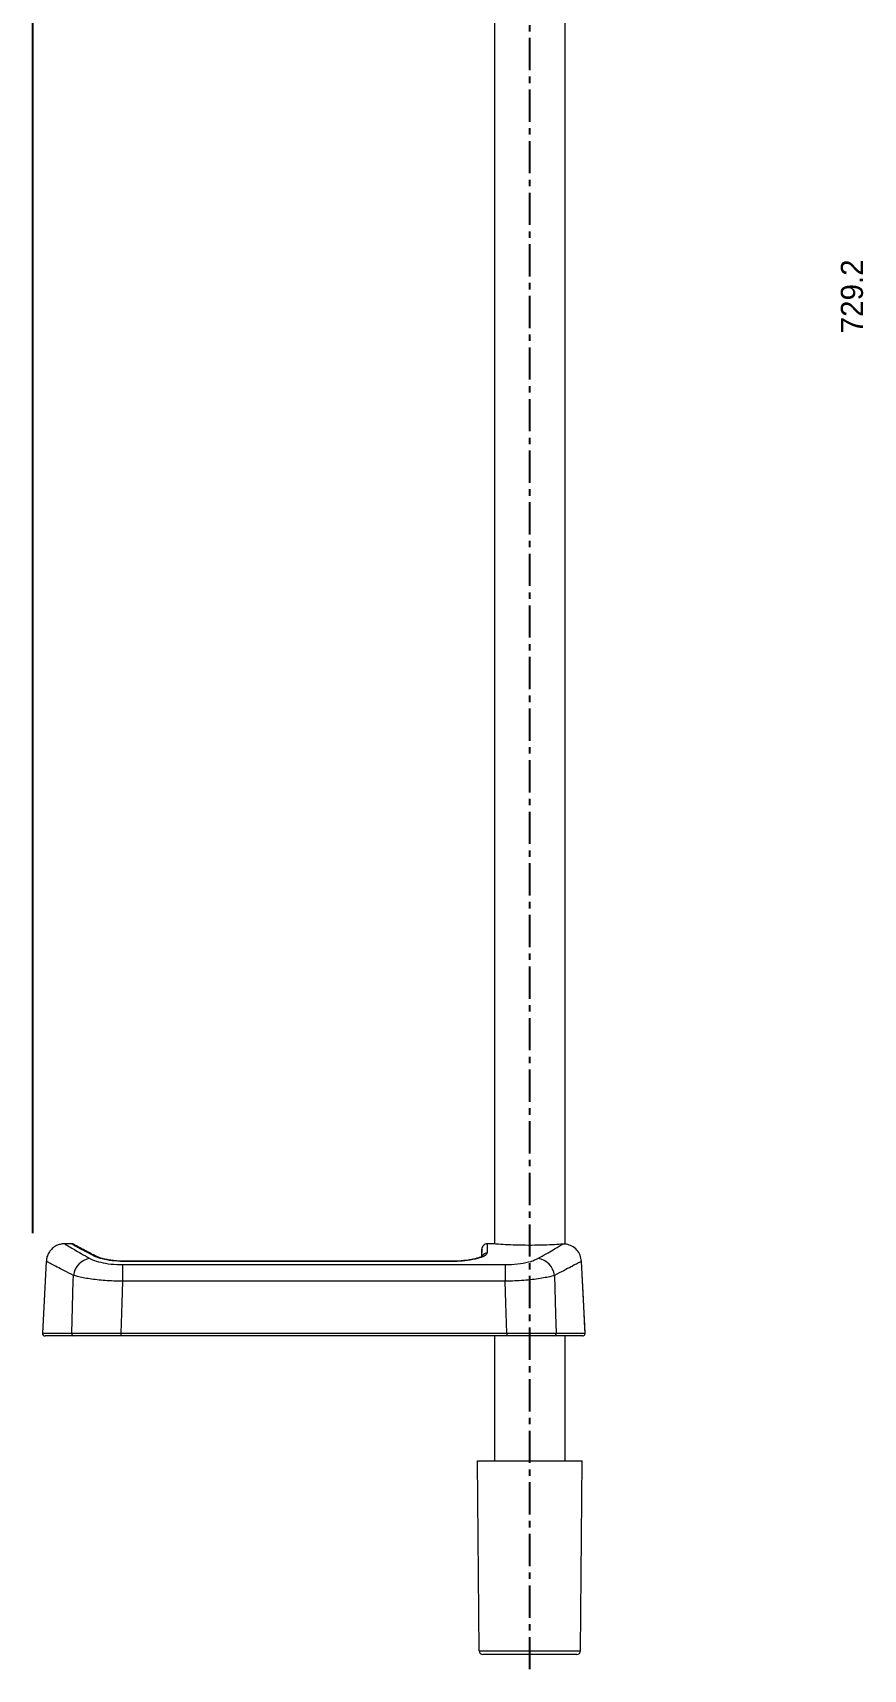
# Model space of a CAD drawing. Extents: x -3678 to -3207, y -2945 to -2057.
# Drawn here: x -3677.8 to -3452.4, y -2944.9 to -2500.8 of the extents above; entities that cross this region are included whole.
import ezdxf

# ---------------------------------------------------------------- set-up
doc = ezdxf.new("R2010")
doc.units = 0
doc.header["$LTSCALE"] = 7
doc.linetypes.add('CENTER', pattern=[2, 1.25, -0.25, 0.25, -0.25])
doc.layers.get('0').update_dxf_attribs({"color": 2, "linetype": 'CONTINUOUS'})

msp = doc.modelspace()

# ---------------------------------------------------------------- linework, layer by layer
at = {"color": 1, "linetype": 'CENTER'}
msp.add_line((-3542.8533, -2944.94227), (-3542.8533, -2202.43133), dxfattribs=at)
at = {"color": 2}
msp.add_line((-3677.76125, -2826.59296), (-3677.76125, -2308.71256), dxfattribs=at)
at = {"color": 7, "linetype": 'Continuous', "lineweight": 15}
for p, q in [((-3552.4033, -2395.74133), (-3552.4033, -2829.52002)), ((-3533.3033, -2829.57901), (-3533.3033, -2395.74277)), ((-3667.25223, -2829.46892), (-3669.05594, -2829.46892)), ((-3555.90164, -2830.85331), (-3555.97473, -2832.94637)), ((-3552.95328, -2829.46892), (-3554.40478, -2829.46892)), ((-3532.90628, -2829.58489), (-3533.9645, -2829.56922)), ((-3674.10301, -2834.23364), (-3675.12455, -2853.72588)), ((-3653.36937, -2835.12426), (-3653.36937, -2839.63636)), ((-3653.36937, -2835.12426), (-3549.53723, -2835.12426)), ((-3563.98089, -2834.22203), (-3652.37585, -2834.22203)), ((-3563.98089, -2834.27976), (-3652.37585, -2834.27976)), ((-3549.53723, -2835.12426), (-3549.53723, -2839.63636)), ((-3528.8502, -2834.23161), (-3528.84957, -2834.2313)), ((-3549.53723, -2839.63636), (-3653.36937, -2839.63636)), ((-3653.82538, -2853.73229), (-3653.82538, -2854.46892)), ((-3653.82538, -2853.73229), (-3549.08123, -2853.73229)), ((-3549.08123, -2854.46892), (-3653.82538, -2854.46892)), ((-3552.4033, -2854.46892), (-3552.4033, -2888.34227)), ((-3549.08123, -2853.73229), (-3549.08123, -2854.46892)), ((-3533.3033, -2888.34227), (-3533.3033, -2854.46892)), ((-3557.0533, -2888.34227), (-3528.6533, -2888.34227)), ((-3556.60292, -2939.951), (-3557.0533, -2888.34227)), ((-3529.10368, -2939.951), (-3528.6533, -2888.34227)), ((-3556.60292, -2939.951), (-3529.10368, -2939.951)), ((-3530.10364, -2940.94227), (-3555.60296, -2940.94227))]:
    msp.add_line(p, q, dxfattribs=at)
at = {"color": 8, "linetype": 'Continuous', "lineweight": 15}
for p, q in [((-3652.37585, -2834.22203), (-3652.37585, -2834.27976)), ((-3563.98089, -2834.22203), (-3563.98089, -2834.27976))]:
    msp.add_line(p, q, dxfattribs=at)
at = {"color": 7, "linetype": 'Continuous', "lineweight": 15, "flags": 128}
for points in [[(-3667.18994, -2853.73229), (-3666.7823, -2839.50178), (-3666.73993, -2838.03033)], [(-3536.16669, -2838.03034), (-3535.86321, -2848.60181), (-3535.71669, -2853.73229)], [(-3527.82212, -2853.73229), (-3527.88856, -2852.47176), (-3528.30967, -2844.48312), (-3528.8502, -2834.23161)], [(-3527.82159, -2853.73202), (-3527.9266, -2851.73952), (-3528.8496, -2834.2313)], [(-3653.36937, -2839.63636), (-3653.56245, -2845.58992), (-3653.82538, -2853.73229)], [(-3549.08123, -2853.73229), (-3549.34415, -2845.58992), (-3549.53723, -2839.63636)]]:
    msp.add_lwpolyline(points, dxfattribs=at)
at = {"color": 7, "linetype": 'Continuous', "lineweight": 15}
for centre, radius, start, end in [((-3667.30183, -2830.96892), 1.5, 61.2375624, 88.1102788), ((-3661.42757, -2838.74569), 5.36031, 98.9953107, 172.3307161), ((-3554.40477, -2830.96892), 1.5, 89.6198228, 179.9879734), ((-3541.47906, -2838.7457), 5.36031, 7.6692916, 81.0045856), ((-3674.42585, -2853.76892), 0.7, 174.6887845, 270), ((-3666.52343, -2853.80032), 0.66997, 174.1718585, 266.3346528), ((-3536.3832, -2853.80032), 0.66997, 273.6654039, 5.8281802), ((-3528.52079, -2853.76961), 0.69932, 270.0008686, 296.8476425), ((-3528.52061, -2853.76892), 0.7, 296.7716638, 3.0269138), ((-3555.60296, -2939.94227), 1, 180.5, 270), ((-3530.10364, -2939.94227), 1, 270, 359.5)]:
    msp.add_arc(centre, radius, start, end, dxfattribs=at)
at = {"color": 8, "linetype": 'Continuous', "lineweight": 15}
for centre, radius, start, end in [((-3660.92389, -2834.02822), 1.21518, 62.4375918, 96.2790437), ((-3554.41274, -2833.44566), 1.50202, 89.7330345, 153.4015804), ((-3528.52121, -2853.769), 0.70005, 296.8556012, 3.0060207)]:
    msp.add_arc(centre, radius, start, end, dxfattribs=at)
at = {"color": 7, "linetype": 'Continuous', "lineweight": 15}
for points, knots in [([(-3669.05513, -2829.49235), (-3669.12438, -2829.48409), (-3669.54749, -2829.43364), (-3670.31941, -2829.59463), (-3671.34029, -2829.94601), (-3672.29102, -2830.55589), (-3673.11748, -2831.39954), (-3673.71837, -2832.42957), (-3674.04466, -2833.40276), (-3674.06794, -2834.01609), (-3674.07623, -2834.23447)], [0, 0, 0, 0, 0.0272858114, 0.1667117016, 0.301777849, 0.4503294248, 0.6043165947, 0.7601389084, 0.91459628, 1, 1, 1, 1]), ([(-3660.36632, -2832.94948), (-3660.88492, -2832.68212), (-3662.00864, -2832.10278), (-3663.41487, -2831.36414), (-3664.62439, -2830.72065), (-3665.5438, -2830.22432), (-3666.1781, -2829.87738), (-3666.51832, -2829.68859), (-3666.55231, -2829.66949), (-3666.56699, -2829.66125)], [0, 0, 0, 0, 0.132896728, 0.287967273, 0.438995686, 0.589546764, 0.739124608, 0.887308236, 1, 1, 1, 1]), ([(-3662.26567, -2833.45131), (-3662.02571, -2833.57361), (-3661.28826, -2833.94945), (-3659.44267, -2834.51694), (-3656.59079, -2835.02311), (-3654.44036, -2835.09063), (-3653.36937, -2835.12426)], [0, 0, 0, 0, 0.141745092, 0.435599924, 0.718907457, 1, 1, 1, 1]), ([(-3660.3546, -2832.95649), (-3660.52188, -2832.87008), (-3660.84984, -2832.70067), (-3661.1202, -2832.56022), (-3661.25267, -2832.4914)], [0, 0, 0, 0, 0.51003652, 1, 1, 1, 1]), ([(-3652.37585, -2834.27976), (-3653.42825, -2834.25026), (-3655.53498, -2834.19121), (-3658.33574, -2833.74852), (-3660.13587, -2833.25136), (-3660.83584, -2832.92374), (-3661.0568, -2832.82032)], [0, 0, 0, 0, 0.28589639, 0.572318478, 0.864992943, 1, 1, 1, 1]), ([(-3654.99964, -2834.11096), (-3655.02884, -2834.10922), (-3655.58998, -2834.07582), (-3656.6004, -2833.9394), (-3657.95899, -2833.71181), (-3659.09226, -2833.43298), (-3659.92339, -2833.15896), (-3660.23113, -2833.00954), (-3660.35883, -2832.94754)], [0, 0, 0, 0, 0.011533503, 0.221641452, 0.432045849, 0.641664194, 0.851306389, 1, 1, 1, 1]), ([(-3554.40575, -2831.94366), (-3554.51488, -2832.17327), (-3554.73283, -2832.63186), (-3556.41901, -2833.34381), (-3558.89993, -2833.9243), (-3561.5957, -2834.23802), (-3563.33481, -2834.26846), (-3563.98089, -2834.27976)], [0, 0, 0, 0, 0.2192800588, 0.437950828, 0.6570399244, 0.8725900535, 1, 1, 1, 1]), ([(-3555.69512, -2832.78331), (-3555.70207, -2832.78999), (-3555.71875, -2832.80603), (-3556.01652, -2832.98271), (-3556.57642, -2833.21411), (-3557.43116, -2833.48293), (-3558.57531, -2833.74383), (-3559.70447, -2833.94186), (-3560.48239, -2834.01883), (-3560.74953, -2834.04526)], [0, 0, 0, 0, 0.093569924, 0.224681764, 0.373251804, 0.541489182, 0.72069297, 0.904086033, 1, 1, 1, 1]), ([(-3555.90455, -2832.77429), (-3555.90446, -2832.55657), (-3555.90419, -2831.91527), (-3555.90396, -2831.30801), (-3555.90385, -2830.91558), (-3555.90386, -2830.95625), (-3555.90386, -2830.96858)], [0, 0, 0, 0, 0.173153447, 0.510022866, 0.851480517, 1, 1, 1, 1]), ([(-3533.9645, -2829.56922), (-3534.62404, -2829.61438), (-3535.94224, -2829.70462), (-3538.96942, -2829.8416), (-3542.36328, -2829.90347), (-3545.82517, -2829.86767), (-3548.95374, -2829.74827), (-3551.36566, -2829.60106), (-3552.84143, -2829.48612), (-3552.91894, -2829.47943), (-3552.95328, -2829.47647)], [0, 0, 0, 0, 0.128505713, 0.256840682, 0.385020233, 0.51284934, 0.640695428, 0.76901202, 0.897659752, 1, 1, 1, 1]), ([(-3549.53723, -2835.12426), (-3549.23462, -2835.12146), (-3547.81496, -2835.10832), (-3545.275, -2834.87551), (-3542.39644, -2834.2607), (-3541.22847, -2833.7222), (-3540.64094, -2833.45131)], [0, 0, 0, 0, 0.079893541, 0.374808851, 0.685510985, 1, 1, 1, 1]), ([(-3540.64094, -2833.45131), (-3539.8602, -2833.00977), (-3538.29877, -2832.12673), (-3536.47068, -2831.05983), (-3535.06856, -2830.23114), (-3534.28827, -2829.7637), (-3534.04459, -2829.61734), (-3533.9645, -2829.56922)], [0, 0, 0, 0, 0.218735669, 0.437454311, 0.663416959, 0.889365979, 1, 1, 1, 1]), ([(-3528.8502, -2834.23161), (-3528.93488, -2833.6729), (-3529.10424, -2832.55549), (-3530.0445, -2831.11546), (-3531.34049, -2830.03643), (-3532.39457, -2829.73246), (-3532.90628, -2829.58489)], [0, 0, 0, 0, 0.2535835115, 0.5071649589, 0.7607462441, 1, 1, 1, 1]), ([(-3653.36937, -2839.63636), (-3654.1703, -2839.62031), (-3655.7722, -2839.58819), (-3658.10529, -2839.44919), (-3660.3029, -2839.24928), (-3662.32857, -2838.99349), (-3664.11772, -2838.69247), (-3665.63519, -2838.36634), (-3666.37822, -2838.14035), (-3666.73993, -2838.03033)], [0, 0, 0, 0, 0.143541286, 0.287086676, 0.429786186, 0.572499526, 0.717474799, 0.862464306, 1, 1, 1, 1]), ([(-3652.37541, -2834.21303), (-3652.75297, -2834.21324), (-3653.64547, -2834.21375), (-3654.50418, -2834.14857), (-3654.99964, -2834.11096)], [0, 0, 0, 0, 0.42302411, 1, 1, 1, 1]), ([(-3560.74953, -2834.04526), (-3560.99086, -2834.07272), (-3561.73775, -2834.15768), (-3562.84453, -2834.21731), (-3563.6893, -2834.21301), (-3563.98097, -2834.21153)], [0, 0, 0, 0, 0.238115773, 0.736947076, 1, 1, 1, 1]), ([(-3536.16669, -2838.03034), (-3536.57597, -2838.15334), (-3537.39447, -2838.39932), (-3539.08056, -2838.74954), (-3541.0648, -2839.06351), (-3543.29478, -2839.32302), (-3545.68956, -2839.51014), (-3547.79252, -2839.60837), (-3549.08346, -2839.62908), (-3549.53723, -2839.63636)], [0, 0, 0, 0, 0.1538123475, 0.3076104136, 0.462965074, 0.6182990063, 0.7684610202, 0.9186133057, 1, 1, 1, 1]), ([(-3528.8502, -2834.23161), (-3528.95927, -2834.29017), (-3529.18709, -2834.41246), (-3530.13949, -2834.92137), (-3531.6051, -2835.69467), (-3533.56995, -2836.71893), (-3535.30109, -2837.59319), (-3536.16669, -2838.03034)], [0, 0, 0, 0, 0.184115678, 0.38455902, 0.585013923, 0.792497604, 1, 1, 1, 1]), ([(-3666.56626, -2854.46892), (-3667.33296, -2854.46892), (-3668.86636, -2854.46892), (-3670.73286, -2854.46892), (-3672.25637, -2854.46892), (-3673.44922, -2854.46892), (-3674.17662, -2854.46892), (-3674.49742, -2854.46892), (-3674.41219, -2854.46892), (-3674.40551, -2854.46892)], [0, 0, 0, 0, 0.155720645, 0.311440888, 0.470596247, 0.629751007, 0.807326236, 0.984901431, 1, 1, 1, 1]), ([(-3667.18994, -2853.73229), (-3666.97568, -2853.73164), (-3666.36129, -2853.72979), (-3665.06114, -2853.72758), (-3663.22931, -2853.72606), (-3661.11958, -2853.72579), (-3658.80798, -2853.72673), (-3656.3517, -2853.72881), (-3654.66749, -2853.73113), (-3653.82538, -2853.73229)], [0, 0, 0, 0, 0.081907007, 0.234868413, 0.38782914, 0.540876173, 0.693923318, 0.846961233, 1, 1, 1, 1]), ([(-3653.82538, -2854.46892), (-3654.62821, -2854.46892), (-3656.23388, -2854.46892), (-3658.57561, -2854.46892), (-3660.77938, -2854.46892), (-3662.79066, -2854.46892), (-3664.53696, -2854.46892), (-3665.77637, -2854.46892), (-3666.36202, -2854.46892), (-3666.56626, -2854.46892)], [0, 0, 0, 0, 0.153040151, 0.306079363, 0.459124293, 0.612169102, 0.765129677, 0.918090999, 1, 1, 1, 1]), ([(-3549.08123, -2853.73229), (-3548.63091, -2853.73164), (-3547.33958, -2853.72979), (-3545.22992, -2853.72758), (-3542.84184, -2853.72606), (-3540.63176, -2853.72579), (-3538.66386, -2853.72673), (-3536.97011, -2853.72881), (-3536.1345, -2853.73113), (-3535.71669, -2853.73229)], [0, 0, 0, 0, 0.081904191, 0.234866067, 0.387827265, 0.540874767, 0.693922379, 0.846960763, 1, 1, 1, 1]), ([(-3536.34037, -2854.46892), (-3536.73864, -2854.46892), (-3537.53517, -2854.46892), (-3539.14981, -2854.46892), (-3541.02587, -2854.46892), (-3543.13283, -2854.46892), (-3545.40953, -2854.46892), (-3547.4208, -2854.46892), (-3548.6519, -2854.46892), (-3549.08123, -2854.46892)], [0, 0, 0, 0, 0.15304062, 0.306080301, 0.4591257, 0.612170977, 0.765132022, 0.918093814, 1, 1, 1, 1]), ([(-3528.52078, -2854.46892), (-3528.74295, -2854.46892), (-3529.09266, -2854.46892), (-3530.5012, -2854.46892), (-3532.01109, -2854.46892), (-3533.91976, -2854.46892), (-3535.5335, -2854.46892), (-3536.34037, -2854.46892)], [0, 0, 0, 0, 0.300891515, 0.473634896, 0.64637905, 0.823188773, 1, 1, 1, 1]), ([(-3535.71669, -2853.73229), (-3534.6606, -2853.73229), (-3532.54571, -2853.73229), (-3530.25818, -2853.73229), (-3529.0684, -2853.73229), (-3528.29355, -2853.73229), (-3527.95891, -2853.73229), (-3527.84804, -2853.73229), (-3527.82212, -2853.73229)], [0, 0, 0, 0, 0.232784328, 0.466167647, 0.698945783, 0.747310365, 0.940930513, 1, 1, 1, 1])]:
    msp.add_open_spline(points, degree=3, knots=knots, dxfattribs=at)
at = {"color": 8, "linetype": 'Continuous', "lineweight": 15}
for points, knots in [([(-3669.05594, -2829.50069), (-3669.06849, -2829.49315), (-3669.11125, -2829.46743), (-3668.72375, -2829.70043), (-3667.87988, -2830.20631), (-3666.50502, -2831.01921), (-3664.68272, -2832.08383), (-3663.07138, -2832.99547), (-3662.26567, -2833.45131)], [0, 0, 0, 0, 0.0725713617, 0.2473015457, 0.4323213765, 0.6173507281, 0.8086675885, 1, 1, 1, 1]), ([(-3661.0568, -2832.82032), (-3661.74641, -2832.46053), (-3663.1256, -2831.74095), (-3664.75289, -2830.86643), (-3666.03015, -2830.17142), (-3666.86497, -2829.7111), (-3667.27927, -2829.48167), (-3667.25935, -2829.4926), (-3667.25223, -2829.49651)], [0, 0, 0, 0, 0.178748424, 0.357485394, 0.541441985, 0.725389236, 0.901775652, 1, 1, 1, 1]), ([(-3554.40478, -2829.51993), (-3554.40477, -2829.50783), (-3554.40476, -2829.46741), (-3554.40487, -2829.84556), (-3554.40517, -2830.61354), (-3554.40555, -2831.50029), (-3554.40575, -2831.94366)], [0, 0, 0, 0, 0.123666016, 0.413146532, 0.706573266, 1, 1, 1, 1]), ([(-3666.73993, -2838.03033), (-3667.57819, -2837.60709), (-3669.25464, -2836.76064), (-3671.21938, -2835.73772), (-3672.74218, -2834.9348), (-3673.67436, -2834.43658), (-3674.09606, -2834.21038), (-3674.05892, -2834.2303), (-3674.04724, -2834.23656)], [0, 0, 0, 0, 0.185083423, 0.37015249, 0.561547149, 0.752930203, 0.92224695, 1, 1, 1, 1]), ([(-3675.0023, -2853.73229), (-3675.02132, -2853.73229), (-3675.07538, -2853.73229), (-3674.43035, -2853.73229), (-3673.46039, -2853.73229), (-3672.29875, -2853.73229), (-3670.17403, -2853.73229), (-3668.18464, -2853.73229), (-3667.18994, -2853.73229)], [0, 0, 0, 0, 0.13027248, 0.370216909, 0.415039786, 0.594480862, 0.797239816, 1, 1, 1, 1])]:
    msp.add_open_spline(points, degree=3, knots=knots, dxfattribs=at)

# ---------------------------------------------------------------- texts
at = {"color": 2, "insert": (-3455.40979, -2572.33635), "char_height": 6, "attachment_point": 5, "rotation": 90}
msp.add_mtext('\\A1;729.2', dxfattribs=at)

doc.saveas('drawing.dxf')
